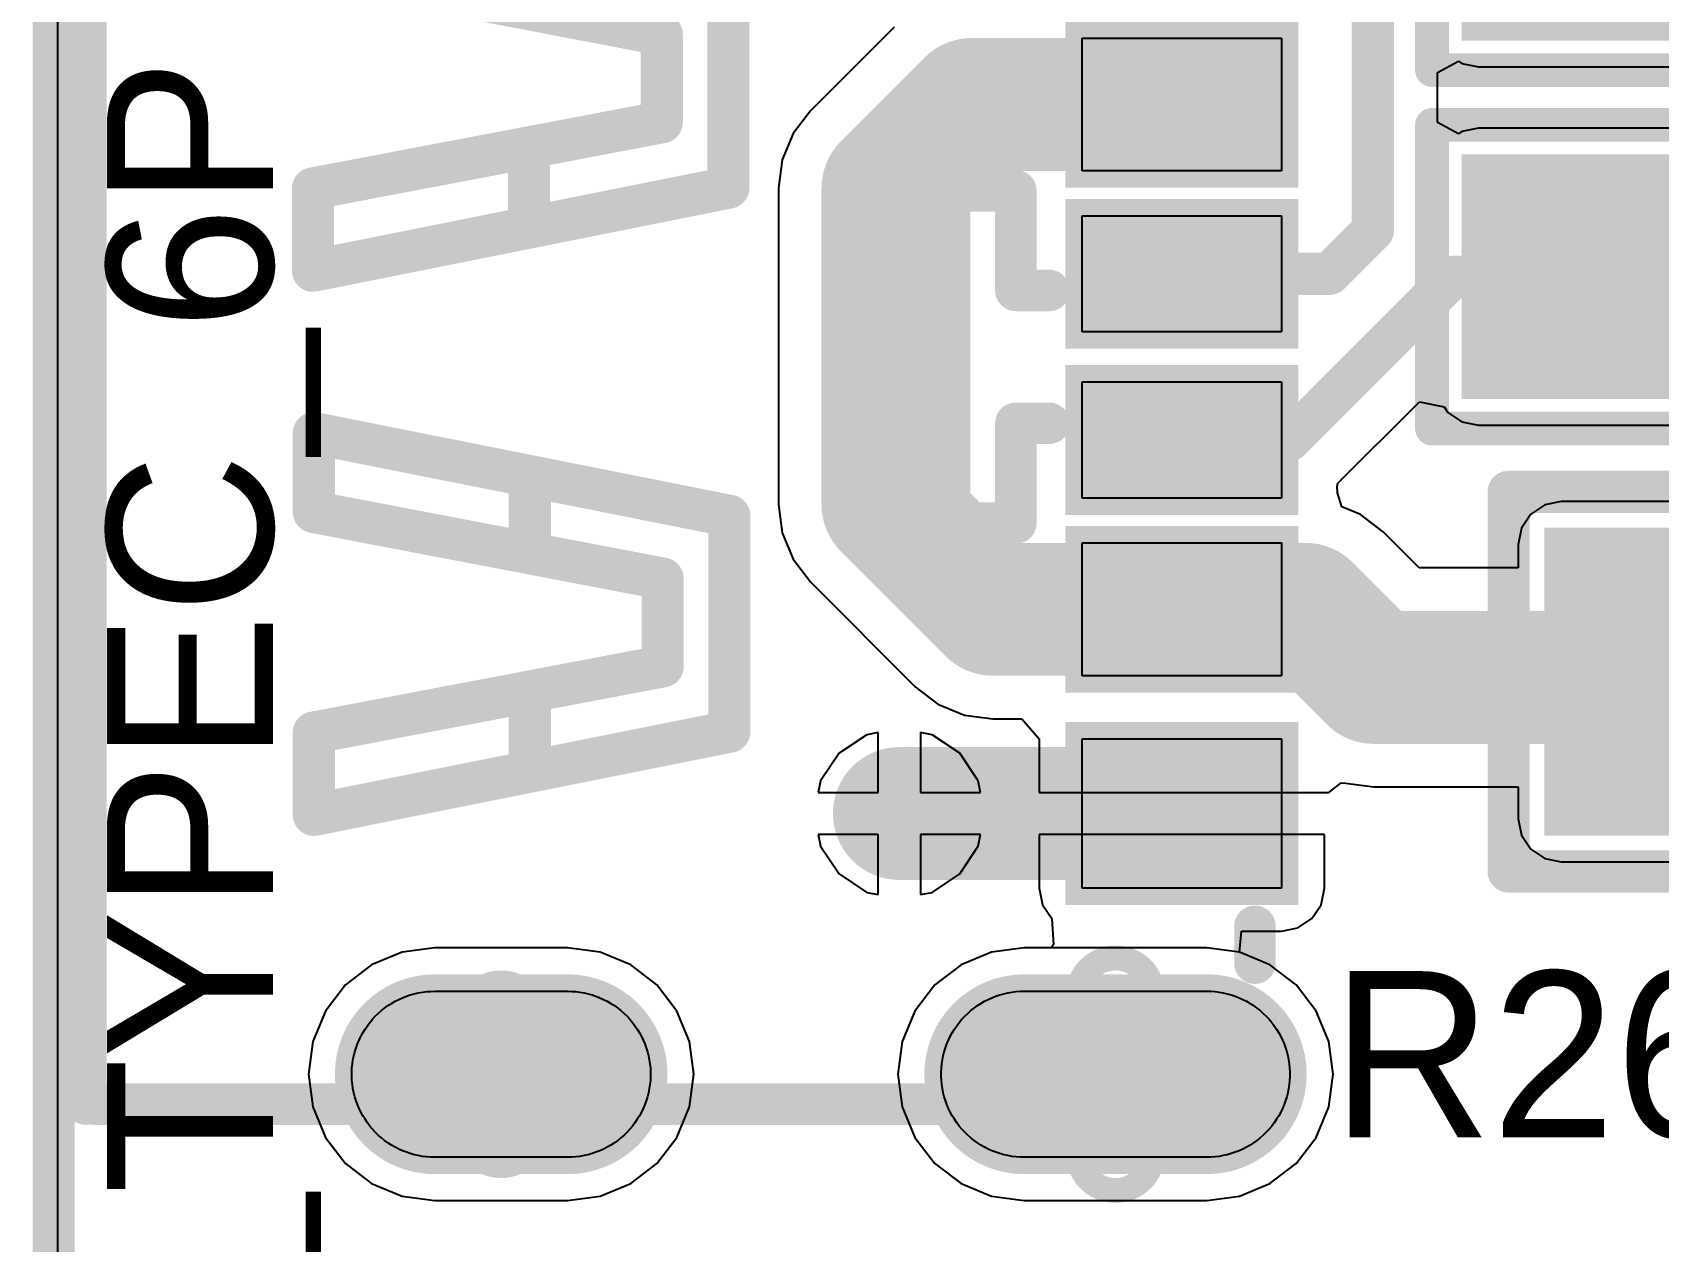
# Model space of a CAD drawing. Header units: millimetres. Extents: x 0.99 to 9.85, y 0.8 to 4.18.
# Drawn here: x 0.995 to 1.3805, y 1.1843 to 1.4709 of the extents above; entities that cross this region are included whole.
import ezdxf

# ---------------------------------------------------------------- set-up
doc = ezdxf.new("R2010")
doc.units = ezdxf.units.MM
doc.header["$MEASUREMENT"] = 0
for name, color, linetype in [('BottomLayer', 5, 'Continuous'), ('BottomSolder', 6, 'Continuous'), ('Mechanical1', 6, 'Continuous'), ('Mechanical15', 56, 'Continuous'), ('MultiLayer', 9, 'Continuous'), ('PadHoleLayer', 156, 'Continuous'), ('TopLayer', 1, 'Continuous'), ('TopOverlay', 2, 'Continuous'), ('TopPaste', 8, 'Continuous'), ('TopSolder', 216, 'Continuous'), ('ViaHoleLayer', 16, 'Continuous')]:
    doc.layers.add(name, color=color, linetype=linetype)

# ---------------------------------------------------------------- blocks, each defined once
blk = doc.blocks.new('FU_1206_27')
at = {"layer": 'Mechanical15', "const_width": 0.003}
for points in [[(0, -0.01), (0, 0.01)], [(-0.01, 0), (0.01, 0)]]:
    blk.add_lwpolyline(points, dxfattribs=at)
at = {"layer": 'Mechanical15', "const_width": 0.0015}
for points in [[(-0.00075, 0.01, 1), (0.00075, 0.01, 1)], [(-0.01075, 0, 1), (-0.00925, 0, 1)], [(0.00925, 0, 1), (0.01075, 0, 1)], [(-0.00075, -0.01, 1), (0.00075, -0.01, 1)]]:
    blk.add_lwpolyline(points, format="xyb", close=True, dxfattribs=at)
at = {"layer": 'TopLayer'}
for points in [[(-0.0425, 0.0325), (-0.0925, 0.0325), (-0.0425, -0.0325), (-0.0925, -0.0325)], [(0.0925, 0.0325), (0.0425, 0.0325), (0.0925, -0.0325), (0.0425, -0.0325)]]:
    blk.add_solid(points, dxfattribs=at)
at = {"layer": 'TopOverlay', "const_width": 0.01}
for points in [[(-0.105, -0.045), (-0.105, 0.045)], [(-0.105, 0.045), (-0.065, 0.045)], [(-0.09, 0.045), (0, 0.045)], [(0.065, 0.045), (0.105, 0.045)], [(0.105, -0.045), (0.105, 0.045)], [(-0.105, -0.045), (-0.065, -0.045)], [(0, -0.045), (0.09, -0.045)], [(0.065, -0.045), (0.105, -0.045)]]:
    blk.add_lwpolyline(points, dxfattribs=at)
at = {"layer": 'TopOverlay', "const_width": 0.005}
for points in [[(-0.1075, 0.045, 1), (-0.1025, 0.045, 1)], [(-0.1075, 0.045, 1), (-0.1025, 0.045, 1)], [(-0.0925, 0.045, 1), (-0.0875, 0.045, 1)], [(-0.0675, 0.045, 1), (-0.0625, 0.045, 1)], [(-0.0025, 0.045, 1), (0.0025, 0.045, 1)], [(0.0625, 0.045, 1), (0.0675, 0.045, 1)], [(0.1025, 0.045, 1), (0.1075, 0.045, 1)], [(0.1025, 0.045, 1), (0.1075, 0.045, 1)], [(0.02498, 0.00362, 1), (0.02998, 0.00362, 1)], [(-0.0025, 0, 1), (0.0025, 0, 1)], [(-0.0025, 0, 1), (0.0025, 0, 1)], [(-0.02998, -0.00362, 1), (-0.02498, -0.00362, 1)], [(-0.1075, -0.045, 1), (-0.1025, -0.045, 1)], [(-0.1075, -0.045, 1), (-0.1025, -0.045, 1)], [(-0.0675, -0.045, 1), (-0.0625, -0.045, 1)], [(-0.0025, -0.045, 1), (0.0025, -0.045, 1)], [(0.0625, -0.045, 1), (0.0675, -0.045, 1)], [(0.0875, -0.045, 1), (0.0925, -0.045, 1)], [(0.1025, -0.045, 1), (0.1075, -0.045, 1)], [(0.1025, -0.045, 1), (0.1075, -0.045, 1)]]:
    blk.add_lwpolyline(points, format="xyb", close=True, dxfattribs=at)
at = {"layer": 'TopOverlay', "const_width": 0.01}
for points in [[(-0.02748, -0.00362, -0.668179), (0, 0)], [(0.02748, 0.00362, -0.668179), (0, 0)]]:
    blk.add_lwpolyline(points, format="xyb", dxfattribs=at)
at = {"layer": 'TopPaste'}
for points in [[(-0.0425, 0.0325), (-0.0925, 0.0325), (-0.0425, -0.0325), (-0.0925, -0.0325)], [(0.0925, 0.0325), (0.0425, 0.0325), (0.0925, -0.0325), (0.0425, -0.0325)]]:
    blk.add_solid(points, dxfattribs=at)
at = {"layer": 'TopSolder'}
for points in [[(-0.0385, 0.0365), (-0.0965, 0.0365), (-0.0385, -0.0365), (-0.0965, -0.0365)], [(0.0965, 0.0365), (0.0385, 0.0365), (0.0965, -0.0365), (0.0385, -0.0365)]]:
    blk.add_solid(points, dxfattribs=at)
blk = doc.blocks.new('R_0805_M_45')
at = {"layer": 'Mechanical15', "const_width": 0.00197}
for points in [[(0, -0.01969), (0, 0.01969)], [(-0.01969, 0), (0.01969, 0)]]:
    blk.add_lwpolyline(points, dxfattribs=at)
at = {"layer": 'Mechanical15'}
for points, const_width in [([(-0.00049, 0.01969, 1), (0.00049, 0.01969, 1)], 0.000984), ([(0.01378, 0, 1), (-0.01378, 0, 1)], 0.00197), ([(-0.02018, 0, 1), (-0.01919, 0, 1)], 0.000984), ([(-0.01427, 0, 1), (-0.01329, 0, 1)], 0.000984), ([(0.01329, 0, 1), (0.01427, 0, 1)], 0.000984), ([(0.01919, 0, 1), (0.02018, 0, 1)], 0.000984), ([(-0.00049, -0.01969, 1), (0.00049, -0.01969, 1)], 0.000984)]:
    blk.add_lwpolyline(points, format="xyb", close=True, dxfattribs=dict(at, const_width=const_width))
at = {"layer": 'TopLayer'}
for points in [[(-0.02, -0.025), (-0.02, 0.025), (-0.07, -0.025), (-0.07, 0.025)], [(0.07, -0.025), (0.07, 0.025), (0.02, -0.025), (0.02, 0.025)]]:
    blk.add_solid(points, dxfattribs=at)
at = {"layer": 'TopOverlay', "const_width": 0.008}
for points in [[(-0.081, -0.036), (-0.081, 0.036)], [(-0.081, 0.036), (0.081, 0.036)], [(0.081, -0.036), (0.081, 0.036)], [(-0.081, -0.036), (0.081, -0.036)]]:
    blk.add_lwpolyline(points, dxfattribs=at)
at = {"layer": 'TopOverlay', "const_width": 0.004}
for points in [[(-0.083, 0.036, 1), (-0.079, 0.036, 1)], [(-0.083, 0.036, 1), (-0.079, 0.036, 1)], [(0.079, 0.036, 1), (0.083, 0.036, 1)], [(0.079, 0.036, 1), (0.083, 0.036, 1)], [(-0.083, -0.036, 1), (-0.079, -0.036, 1)], [(-0.083, -0.036, 1), (-0.079, -0.036, 1)], [(0.079, -0.036, 1), (0.083, -0.036, 1)], [(0.079, -0.036, 1), (0.083, -0.036, 1)]]:
    blk.add_lwpolyline(points, format="xyb", close=True, dxfattribs=at)
at = {"layer": 'TopPaste'}
for points in [[(-0.02, -0.025), (-0.02, 0.025), (-0.07, -0.025), (-0.07, 0.025)], [(0.07, -0.025), (0.07, 0.025), (0.02, -0.025), (0.02, 0.025)]]:
    blk.add_solid(points, dxfattribs=at)
at = {"layer": 'TopSolder'}
for points in [[(-0.016, -0.029), (-0.016, 0.029), (-0.074, -0.029), (-0.074, 0.029)], [(0.074, -0.029), (0.074, 0.029), (0.016, -0.029), (0.016, 0.029)]]:
    blk.add_solid(points, dxfattribs=at)
blk = doc.blocks.new('R_0805_M_46')
at = {"layer": 'Mechanical15', "const_width": 0.00197}
for points in [[(0, 0.01969), (0, -0.01969)], [(0.01969, 0), (-0.01969, 0)]]:
    blk.add_lwpolyline(points, dxfattribs=at)
at = {"layer": 'Mechanical15'}
for points, const_width in [([(-0.00049, 0.01969, 1), (0.00049, 0.01969, 1)], 0.000984), ([(0.01378, 0, 1), (-0.01378, 0, 1)], 0.00197), ([(-0.02018, 0, 1), (-0.01919, 0, 1)], 0.000984), ([(-0.01427, 0, 1), (-0.01329, 0, 1)], 0.000984), ([(0.01329, 0, 1), (0.01427, 0, 1)], 0.000984), ([(0.01919, 0, 1), (0.02018, 0, 1)], 0.000984), ([(-0.00049, -0.01969, 1), (0.00049, -0.01969, 1)], 0.000984)]:
    blk.add_lwpolyline(points, format="xyb", close=True, dxfattribs=dict(at, const_width=const_width))
at = {"layer": 'TopLayer'}
for points in [[(-0.02, -0.025), (-0.02, 0.025), (-0.07, -0.025), (-0.07, 0.025)], [(0.07, -0.025), (0.07, 0.025), (0.02, -0.025), (0.02, 0.025)]]:
    blk.add_solid(points, dxfattribs=at)
at = {"layer": 'TopOverlay', "const_width": 0.008}
for points in [[(-0.081, 0.036), (-0.081, -0.036)], [(0.081, 0.036), (-0.081, 0.036)], [(0.081, 0.036), (0.081, -0.036)], [(0.081, -0.036), (-0.081, -0.036)]]:
    blk.add_lwpolyline(points, dxfattribs=at)
at = {"layer": 'TopOverlay', "const_width": 0.004}
for points in [[(-0.083, 0.036, 1), (-0.079, 0.036, 1)], [(-0.083, 0.036, 1), (-0.079, 0.036, 1)], [(0.079, 0.036, 1), (0.083, 0.036, 1)], [(0.079, 0.036, 1), (0.083, 0.036, 1)], [(-0.083, -0.036, 1), (-0.079, -0.036, 1)], [(-0.083, -0.036, 1), (-0.079, -0.036, 1)], [(0.079, -0.036, 1), (0.083, -0.036, 1)], [(0.079, -0.036, 1), (0.083, -0.036, 1)]]:
    blk.add_lwpolyline(points, format="xyb", close=True, dxfattribs=at)
at = {"layer": 'TopPaste'}
for points in [[(-0.02, -0.025), (-0.02, 0.025), (-0.07, -0.025), (-0.07, 0.025)], [(0.07, -0.025), (0.07, 0.025), (0.02, -0.025), (0.02, 0.025)]]:
    blk.add_solid(points, dxfattribs=at)
at = {"layer": 'TopSolder'}
for points in [[(-0.016, -0.029), (-0.016, 0.029), (-0.074, -0.029), (-0.074, 0.029)], [(0.074, -0.029), (0.074, 0.029), (0.016, -0.029), (0.016, 0.029)]]:
    blk.add_solid(points, dxfattribs=at)
blk = doc.blocks.new('TYPE_C_SMD_TYPE_C_31_M_16_94')
at = {"layer": 'BottomLayer', "const_width": 0.03937}
for points in [[(0.17008, 0.08661), (0.17008, 0.04331)], [(0.17008, -0.06496), (0.17008, -0.09646)]]:
    blk.add_lwpolyline(points, dxfattribs=at)
at = {"layer": 'BottomLayer', "const_width": 0.01969}
for points in [[(0.16023, 0.08661, 1), (0.17992, 0.08661, 1)], [(0.16023, 0.04331, 1), (0.17992, 0.04331, 1)], [(0.16023, -0.06496, 1), (0.17992, -0.06496, 1)], [(0.16023, -0.09646, 1), (0.17992, -0.09646, 1)]]:
    blk.add_lwpolyline(points, format="xyb", close=True, dxfattribs=at)
at = {"layer": 'BottomSolder', "const_width": 0.04737}
for points in [[(0.17008, 0.08661), (0.17008, 0.04331)], [(0.17008, -0.06496), (0.17008, -0.09646)]]:
    blk.add_lwpolyline(points, dxfattribs=at)
at = {"layer": 'BottomSolder', "const_width": 0.02369}
for points in [[(0.15823, 0.08661, 1), (0.18192, 0.08661, 1)], [(0.15823, 0.04331, 1), (0.18192, 0.04331, 1)], [(0.15823, -0.06496, 1), (0.18192, -0.06496, 1)], [(0.15823, -0.09646, 1), (0.18192, -0.09646, 1)]]:
    blk.add_lwpolyline(points, format="xyb", close=True, dxfattribs=at)
at = {"layer": 'MultiLayer', "const_width": 0.03937}
for points in [[(0.17008, 0.08661), (0.17008, 0.04331)], [(0.17008, -0.06496), (0.17008, -0.09646)]]:
    blk.add_lwpolyline(points, dxfattribs=at)
at = {"layer": 'MultiLayer', "const_width": 0.01969}
for points in [[(0.16023, 0.08661, 1), (0.17992, 0.08661, 1)], [(0.16023, 0.04331, 1), (0.17992, 0.04331, 1)], [(0.16023, -0.06496, 1), (0.17992, -0.06496, 1)], [(0.16023, -0.09646, 1), (0.17992, -0.09646, 1)]]:
    blk.add_lwpolyline(points, format="xyb", close=True, dxfattribs=at)
at = {"layer": 'PadHoleLayer', "const_width": 0.0059}
for points in [[(0.15137, 0.07382), (0.18878, 0.07382, -1), (0.18878, 0.0561), (0.15137, 0.0561, -1)], [(0.15728, -0.07185), (0.18287, -0.07185, -1), (0.18287, -0.08957), (0.15728, -0.08957, -1)]]:
    blk.add_lwpolyline(points, format="xyb", close=True, dxfattribs=at)
at = {"layer": 'TopLayer', "const_width": 0.03937}
for points in [[(0.17008, 0.08661), (0.17008, 0.04331)], [(0.17008, -0.06496), (0.17008, -0.09646)]]:
    blk.add_lwpolyline(points, dxfattribs=at)
at = {"layer": 'TopLayer', "const_width": 0.01969}
for points in [[(0.16023, 0.08661, 1), (0.17992, 0.08661, 1)], [(0.16023, 0.04331, 1), (0.17992, 0.04331, 1)], [(0.16023, -0.06496, 1), (0.17992, -0.06496, 1)], [(0.16023, -0.09646, 1), (0.17992, -0.09646, 1)]]:
    blk.add_lwpolyline(points, format="xyb", close=True, dxfattribs=at)
at = {"layer": 'TopLayer'}
for points in [[(-0.07559, 0.05709), (-0.0441, 0.05709), (-0.07559, 0.10433), (-0.0441, 0.10433)], [(-0.03346, 0.05709), (-0.00591, 0.05709), (-0.03346, 0.10433), (-0.00591, 0.10433)], [(0.00591, 0.05709), (0.03346, 0.05709), (0.00591, 0.10433), (0.03346, 0.10433)], [(0.0441, 0.05709), (0.07559, 0.05709), (0.0441, 0.10433), (0.07559, 0.10433)], [(0.09055, 0.05709), (0.12598, 0.05709), (0.09055, 0.10433), (0.12598, 0.10433)]]:
    blk.add_solid(points, dxfattribs=at)
at = {"layer": 'TopOverlay'}
for points, const_width in [([(0.14375, 0.09803), (0.135, 0.09803)], 0.00984), ([(0.17716, -0.17717), (0.17716, 0.09803)], 0.00984), ([(-0.01575, 0.04134), (-0.01575, 0.04921)], 0.00984), ([(0.01575, 0.04134), (0.01575, 0.04921)], 0.00984), ([(-0.01575, 0.04134), (-0.03937, 0.04134)], 0.00984), ([(-0.03937, 0.02559), (-0.03937, 0.04134)], 0.00984), ([(0.03937, 0.04134), (0.01575, 0.04134)], 0.00984), ([(0.03937, 0.02559), (0.03937, 0.04134)], 0.00984), ([(0.03976, 0.02559), (-0.03977, 0.02559)], 0.00984), ([(-0.04013, -0.02683), (-0.09133, -0.02683)], 0.01), ([(-0.02043, -0.12532), (-0.04013, -0.02683)], 0.01), ([(0.01808, -0.12512), (0.03768, -0.02662)], 0.01), ([(0.08887, -0.02662), (0.03768, -0.02662)], 0.01), ([(0.10858, -0.12512), (0.08887, -0.02662)], 0.01), ([(-0.09223, -0.12532), (-0.07643, -0.04263)], 0.01), ([(-0.05563, -0.04263), (-0.07643, -0.04263)], 0.01), ([(-0.03993, -0.12532), (-0.05563, -0.04263)], 0.01), ([(0.03678, -0.12512), (0.05257, -0.04242)], 0.01), ([(0.07337, -0.04242), (0.05257, -0.04242)], 0.01), ([(0.08908, -0.12512), (0.07337, -0.04242)], 0.01), ([(-0.03223, -0.07411), (-0.04798, -0.07411)], 0.01), ([(0.04557, -0.07393), (0.02987, -0.07393)], 0.01), ([(0.09678, -0.07391), (0.08103, -0.07391)], 0.01), ([(-0.02043, -0.12532), (-0.03993, -0.12532)], 0.01), ([(0.03678, -0.12512), (0.01808, -0.12512)], 0.01), ([(0.10858, -0.12512), (0.08908, -0.12512)], 0.01), ([(0.17716, -0.17914), (-0.17716, -0.17914)], 0.00984)]:
    blk.add_lwpolyline(points, dxfattribs=dict(at, const_width=const_width))
for points, const_width in [([(0.13254, 0.09803, 1), (0.13747, 0.09803, 1)], 0.00492), ([(0.14129, 0.09803, 1), (0.14621, 0.09803, 1)], 0.00492), ([(0.1747, 0.09803, 1), (0.17962, 0.09803, 1)], 0.00492), ([(-0.01821, 0.04921, 1), (-0.01329, 0.04921, 1)], 0.00492), ([(0.01329, 0.04921, 1), (0.01821, 0.04921, 1)], 0.00492), ([(-0.04183, 0.04134, 1), (-0.03691, 0.04134, 1)], 0.00492), ([(-0.04183, 0.04134, 1), (-0.03691, 0.04134, 1)], 0.00492), ([(-0.01821, 0.04134, 1), (-0.01329, 0.04134, 1)], 0.00492), ([(-0.01821, 0.04134, 1), (-0.01329, 0.04134, 1)], 0.00492), ([(0.01329, 0.04134, 1), (0.01821, 0.04134, 1)], 0.00492), ([(0.01329, 0.04134, 1), (0.01821, 0.04134, 1)], 0.00492), ([(0.03691, 0.04134, 1), (0.04183, 0.04134, 1)], 0.00492), ([(0.03691, 0.04134, 1), (0.04183, 0.04134, 1)], 0.00492), ([(-0.04223, 0.02559, 1), (-0.0373, 0.02559, 1)], 0.00492), ([(-0.04183, 0.02559, 1), (-0.03691, 0.02559, 1)], 0.00492), ([(0.03691, 0.02559, 1), (0.04183, 0.02559, 1)], 0.00492), ([(0.0373, 0.02559, 1), (0.04222, 0.02559, 1)], 0.00492), ([(-0.04263, -0.02683, 1), (-0.03763, -0.02683, 1)], 0.005), ([(-0.04263, -0.02683, 1), (-0.03763, -0.02683, 1)], 0.005), ([(0.03517, -0.02662, 1), (0.04018, -0.02662, 1)], 0.005), ([(0.03517, -0.02662, 1), (0.04018, -0.02662, 1)], 0.005), ([(0.08637, -0.02662, 1), (0.09137, -0.02662, 1)], 0.005), ([(0.08637, -0.02662, 1), (0.09137, -0.02662, 1)], 0.005), ([(-0.07893, -0.04263, 1), (-0.07393, -0.04263, 1)], 0.005), ([(-0.07893, -0.04263, 1), (-0.07393, -0.04263, 1)], 0.005), ([(-0.05813, -0.04263, 1), (-0.05313, -0.04263, 1)], 0.005), ([(-0.05813, -0.04263, 1), (-0.05313, -0.04263, 1)], 0.005), ([(0.05008, -0.04242, 1), (0.05507, -0.04242, 1)], 0.005), ([(0.05008, -0.04242, 1), (0.05507, -0.04242, 1)], 0.005), ([(0.07087, -0.04242, 1), (0.07587, -0.04242, 1)], 0.005), ([(0.07087, -0.04242, 1), (0.07587, -0.04242, 1)], 0.005), ([(-0.05048, -0.07411, 1), (-0.04548, -0.07411, 1)], 0.005), ([(-0.03473, -0.07411, 1), (-0.02973, -0.07411, 1)], 0.005), ([(0.02738, -0.07393, 1), (0.03238, -0.07393, 1)], 0.005), ([(0.04308, -0.07393, 1), (0.04807, -0.07393, 1)], 0.005), ([(0.07853, -0.07391, 1), (0.08353, -0.07391, 1)], 0.005), ([(0.09428, -0.07391, 1), (0.09928, -0.07391, 1)], 0.005), ([(-0.04243, -0.12532, 1), (-0.03743, -0.12532, 1)], 0.005), ([(-0.04243, -0.12532, 1), (-0.03743, -0.12532, 1)], 0.005), ([(-0.02293, -0.12532, 1), (-0.01793, -0.12532, 1)], 0.005), ([(-0.02293, -0.12532, 1), (-0.01793, -0.12532, 1)], 0.005), ([(0.01558, -0.12512, 1), (0.02057, -0.12512, 1)], 0.005), ([(0.01558, -0.12512, 1), (0.02057, -0.12512, 1)], 0.005), ([(0.03427, -0.12512, 1), (0.03927, -0.12512, 1)], 0.005), ([(0.03427, -0.12512, 1), (0.03927, -0.12512, 1)], 0.005), ([(0.08657, -0.12512, 1), (0.09158, -0.12512, 1)], 0.005), ([(0.08657, -0.12512, 1), (0.09158, -0.12512, 1)], 0.005), ([(0.10608, -0.12512, 1), (0.11107, -0.12512, 1)], 0.005), ([(0.10608, -0.12512, 1), (0.11107, -0.12512, 1)], 0.005), ([(0.1747, -0.17717, 1), (0.17962, -0.17717, 1)], 0.00492), ([(0.1747, -0.17914, 1), (0.17962, -0.17914, 1)], 0.00492)]:
    blk.add_lwpolyline(points, format="xyb", close=True, dxfattribs=dict(at, const_width=const_width))
at = {"layer": 'TopPaste'}
for p, q in [((-0.07559, 0.05708), (-0.07559, 0.10433)), ((-0.07559, 0.10433), (-0.04409, 0.10433)), ((-0.04409, 0.10433), (-0.04409, 0.05708)), ((-0.03346, 0.05709), (-0.03346, 0.10433)), ((-0.03346, 0.10433), (-0.00591, 0.10433)), ((-0.00591, 0.10433), (-0.00591, 0.05709)), ((0.00591, 0.05709), (0.00591, 0.10433)), ((0.00591, 0.10433), (0.03347, 0.10433)), ((0.03347, 0.10433), (0.03347, 0.05709)), ((0.04409, 0.05709), (0.04409, 0.10433)), ((0.04409, 0.10433), (0.07559, 0.10433)), ((0.07559, 0.10433), (0.07559, 0.05709)), ((0.09055, 0.05709), (0.09055, 0.10433)), ((0.09055, 0.10433), (0.12599, 0.10433)), ((0.12599, 0.10433), (0.12599, 0.05709)), ((0.16023, 0.10366), (0.16109, 0.10413)), ((0.16109, 0.10413), (0.16198, 0.10456)), ((0.16198, 0.10456), (0.16288, 0.10494)), ((0.16288, 0.10494), (0.16381, 0.10527)), ((0.16381, 0.10527), (0.16474, 0.10556)), ((0.16474, 0.10556), (0.1657, 0.1058)), ((0.1657, 0.1058), (0.16666, 0.106)), ((0.16666, 0.106), (0.16763, 0.10615)), ((0.16763, 0.10615), (0.1686, 0.10624)), ((0.1686, 0.10624), (0.16958, 0.10629)), ((0.16958, 0.10629), (0.17057, 0.10629)), ((0.17057, 0.10629), (0.17155, 0.10624)), ((0.17155, 0.10624), (0.17252, 0.10615)), ((0.17252, 0.10615), (0.17349, 0.106)), ((0.17349, 0.106), (0.17445, 0.1058)), ((0.17445, 0.1058), (0.17541, 0.10556)), ((0.17541, 0.10556), (0.17634, 0.10527)), ((0.17634, 0.10527), (0.17727, 0.10494)), ((0.17727, 0.10494), (0.17817, 0.10456)), ((0.17817, 0.10456), (0.17906, 0.10413)), ((0.17906, 0.10413), (0.17992, 0.10366)), ((0.15565, 0.1), (0.15633, 0.10071)), ((0.15633, 0.10071), (0.15705, 0.10137)), ((0.15705, 0.10137), (0.1578, 0.102)), ((0.1578, 0.102), (0.15858, 0.1026)), ((0.15858, 0.1026), (0.1594, 0.10315)), ((0.1594, 0.10315), (0.16023, 0.10366)), ((0.17992, 0.10366), (0.18075, 0.10315)), ((0.18075, 0.10315), (0.18157, 0.1026)), ((0.18157, 0.1026), (0.18235, 0.102)), ((0.18235, 0.102), (0.1831, 0.10137)), ((0.1831, 0.10137), (0.18382, 0.10071)), ((0.18382, 0.10071), (0.18451, 0.1)), ((0.15279, 0.09603), (0.15328, 0.09688)), ((0.15328, 0.09688), (0.15381, 0.0977)), ((0.15381, 0.0977), (0.15438, 0.0985)), ((0.15438, 0.0985), (0.15499, 0.09927)), ((0.15499, 0.09927), (0.15565, 0.1)), ((0.18451, 0.1), (0.18515, 0.09927)), ((0.18515, 0.09927), (0.18577, 0.0985)), ((0.18577, 0.0985), (0.18634, 0.0977)), ((0.18634, 0.0977), (0.18687, 0.09688)), ((0.18687, 0.09688), (0.18736, 0.09603)), ((0.15127, 0.09242), (0.15158, 0.09335)), ((0.15158, 0.09335), (0.15194, 0.09426)), ((0.15194, 0.09426), (0.15234, 0.09516)), ((0.15234, 0.09516), (0.15279, 0.09603)), ((0.18736, 0.09603), (0.18781, 0.09516)), ((0.18781, 0.09516), (0.18821, 0.09426)), ((0.18821, 0.09426), (0.18857, 0.09335)), ((0.18857, 0.09335), (0.18888, 0.09242)), ((0.15049, 0.08857), (0.15061, 0.08955)), ((0.15061, 0.08955), (0.15078, 0.09051)), ((0.15078, 0.09051), (0.151, 0.09147)), ((0.151, 0.09147), (0.15127, 0.09242)), ((0.18888, 0.09242), (0.18915, 0.09147)), ((0.18915, 0.09147), (0.18937, 0.09051)), ((0.18937, 0.09051), (0.18954, 0.08955)), ((0.18954, 0.08955), (0.18966, 0.08857)), ((0.15039, 0.08661), (0.15041, 0.0876)), ((0.15039, 0.04331), (0.15039, 0.08661)), ((0.15041, 0.0876), (0.15049, 0.08857)), ((0.18966, 0.08857), (0.18974, 0.0876)), ((0.18974, 0.0876), (0.18976, 0.08661)), ((0.18976, 0.08661), (0.18976, 0.04331)), ((-0.04409, 0.05708), (-0.07559, 0.05708)), ((-0.00591, 0.05709), (-0.03346, 0.05709)), ((0.03347, 0.05709), (0.00591, 0.05709)), ((0.07559, 0.05709), (0.04409, 0.05709)), ((0.12599, 0.05709), (0.09055, 0.05709)), ((0.15041, 0.04233), (0.15039, 0.04331)), ((0.18976, 0.04331), (0.18974, 0.04233)), ((0.15049, 0.04134), (0.15041, 0.04233)), ((0.15061, 0.04037), (0.15049, 0.04134)), ((0.15078, 0.03941), (0.15061, 0.04037)), ((0.151, 0.03845), (0.15078, 0.03941)), ((0.18937, 0.03941), (0.18915, 0.03845)), ((0.18954, 0.04037), (0.18937, 0.03941)), ((0.18966, 0.04134), (0.18954, 0.04037)), ((0.18974, 0.04233), (0.18966, 0.04134)), ((0.15127, 0.0375), (0.151, 0.03845)), ((0.15158, 0.03657), (0.15127, 0.0375)), ((0.15194, 0.03566), (0.15158, 0.03657)), ((0.15234, 0.03476), (0.15194, 0.03566)), ((0.15279, 0.03389), (0.15234, 0.03476)), ((0.18781, 0.03476), (0.18736, 0.03389)), ((0.18821, 0.03566), (0.18781, 0.03476)), ((0.18857, 0.03657), (0.18821, 0.03566)), ((0.18888, 0.0375), (0.18857, 0.03657)), ((0.18915, 0.03845), (0.18888, 0.0375)), ((0.15328, 0.03304), (0.15279, 0.03389)), ((0.15381, 0.03222), (0.15328, 0.03304)), ((0.15438, 0.03142), (0.15381, 0.03222)), ((0.15499, 0.03065), (0.15438, 0.03142)), ((0.18577, 0.03142), (0.18515, 0.03065)), ((0.18634, 0.03222), (0.18577, 0.03142)), ((0.18687, 0.03304), (0.18634, 0.03222)), ((0.18736, 0.03389), (0.18687, 0.03304)), ((0.15565, 0.02992), (0.15499, 0.03065)), ((0.15633, 0.02921), (0.15565, 0.02992)), ((0.15705, 0.02855), (0.15633, 0.02921)), ((0.1578, 0.02792), (0.15705, 0.02855)), ((0.15858, 0.02732), (0.1578, 0.02792)), ((0.1594, 0.02677), (0.15858, 0.02732)), ((0.18157, 0.02732), (0.18075, 0.02677)), ((0.18235, 0.02792), (0.18157, 0.02732)), ((0.1831, 0.02855), (0.18235, 0.02792)), ((0.18382, 0.02921), (0.1831, 0.02855)), ((0.18451, 0.02992), (0.18382, 0.02921)), ((0.18515, 0.03065), (0.18451, 0.02992)), ((0.16023, 0.02626), (0.1594, 0.02677)), ((0.16109, 0.02579), (0.16023, 0.02626)), ((0.16198, 0.02536), (0.16109, 0.02579)), ((0.16288, 0.02498), (0.16198, 0.02536)), ((0.16381, 0.02465), (0.16288, 0.02498)), ((0.16474, 0.02436), (0.16381, 0.02465)), ((0.1657, 0.02412), (0.16474, 0.02436)), ((0.16666, 0.02392), (0.1657, 0.02412)), ((0.16763, 0.02377), (0.16666, 0.02392)), ((0.1686, 0.02368), (0.16763, 0.02377)), ((0.16958, 0.02363), (0.1686, 0.02368)), ((0.17057, 0.02363), (0.16958, 0.02363)), ((0.17155, 0.02368), (0.17057, 0.02363)), ((0.17252, 0.02377), (0.17155, 0.02368)), ((0.17349, 0.02392), (0.17252, 0.02377)), ((0.17445, 0.02412), (0.17349, 0.02392)), ((0.17541, 0.02436), (0.17445, 0.02412)), ((0.17634, 0.02465), (0.17541, 0.02436)), ((0.17727, 0.02498), (0.17634, 0.02465)), ((0.17817, 0.02536), (0.17727, 0.02498)), ((0.17906, 0.02579), (0.17817, 0.02536)), ((0.17992, 0.02626), (0.17906, 0.02579)), ((0.18075, 0.02677), (0.17992, 0.02626)), ((0.16381, -0.0463), (0.16475, -0.04601)), ((0.16475, -0.04601), (0.1657, -0.04577)), ((0.1657, -0.04577), (0.16666, -0.04558)), ((0.16666, -0.04558), (0.16763, -0.04543)), ((0.16763, -0.04543), (0.16861, -0.04533)), ((0.16861, -0.04533), (0.16959, -0.04528)), ((0.16959, -0.04528), (0.17057, -0.04528)), ((0.17057, -0.04528), (0.17155, -0.04533)), ((0.17155, -0.04533), (0.17253, -0.04543)), ((0.17253, -0.04543), (0.17349, -0.04558)), ((0.17349, -0.04558), (0.17446, -0.04577)), ((0.17446, -0.04577), (0.17541, -0.04601)), ((0.17541, -0.04601), (0.17635, -0.0463)), ((0.15705, -0.0502), (0.1578, -0.04957)), ((0.1578, -0.04957), (0.15859, -0.04898)), ((0.15859, -0.04898), (0.1594, -0.04843)), ((0.1594, -0.04843), (0.16023, -0.04791)), ((0.16023, -0.04791), (0.16109, -0.04745)), ((0.16109, -0.04745), (0.16198, -0.04702)), ((0.16198, -0.04702), (0.16289, -0.04664)), ((0.16289, -0.04664), (0.16381, -0.0463)), ((0.17635, -0.0463), (0.17727, -0.04664)), ((0.17727, -0.04664), (0.17817, -0.04702)), ((0.17817, -0.04702), (0.17906, -0.04745)), ((0.17906, -0.04745), (0.17992, -0.04791)), ((0.17992, -0.04791), (0.18076, -0.04843)), ((0.18076, -0.04843), (0.18157, -0.04898)), ((0.18157, -0.04898), (0.18235, -0.04957)), ((0.18235, -0.04957), (0.1831, -0.0502)), ((0.15328, -0.0547), (0.15381, -0.05387)), ((0.15381, -0.05387), (0.15438, -0.05308)), ((0.15438, -0.05308), (0.155, -0.05231)), ((0.155, -0.05231), (0.15565, -0.05157)), ((0.15565, -0.05157), (0.15633, -0.05087)), ((0.15633, -0.05087), (0.15705, -0.0502)), ((0.1831, -0.0502), (0.18382, -0.05087)), ((0.18382, -0.05087), (0.18451, -0.05157)), ((0.18451, -0.05157), (0.18516, -0.05231)), ((0.18516, -0.05231), (0.18577, -0.05308)), ((0.18577, -0.05308), (0.18634, -0.05387)), ((0.18634, -0.05387), (0.18687, -0.0547)), ((0.15158, -0.05823), (0.15194, -0.05732)), ((0.15194, -0.05732), (0.15234, -0.05642)), ((0.15234, -0.05642), (0.15279, -0.05555)), ((0.15279, -0.05555), (0.15328, -0.0547)), ((0.18687, -0.0547), (0.18737, -0.05555)), ((0.18737, -0.05555), (0.18781, -0.05642)), ((0.18781, -0.05642), (0.18821, -0.05732)), ((0.18821, -0.05732), (0.18857, -0.05823)), ((0.15061, -0.06203), (0.15078, -0.06106)), ((0.15078, -0.06106), (0.151, -0.0601)), ((0.151, -0.0601), (0.15127, -0.05916)), ((0.15127, -0.05916), (0.15158, -0.05823)), ((0.18857, -0.05823), (0.18889, -0.05916)), ((0.18889, -0.05916), (0.18915, -0.0601)), ((0.18915, -0.0601), (0.18937, -0.06106)), ((0.18937, -0.06106), (0.18954, -0.06203)), ((0.15039, -0.06496), (0.15042, -0.06398)), ((0.15039, -0.09646), (0.15039, -0.06496)), ((0.15042, -0.06398), (0.15049, -0.063)), ((0.15049, -0.063), (0.15061, -0.06203)), ((0.18954, -0.06203), (0.18966, -0.063)), ((0.18966, -0.063), (0.18974, -0.06398)), ((0.18974, -0.06398), (0.18976, -0.06496)), ((0.18976, -0.06496), (0.18976, -0.09646)), ((0.15042, -0.09744), (0.15039, -0.09646)), ((0.15049, -0.09842), (0.15042, -0.09744)), ((0.15061, -0.09939), (0.15049, -0.09842)), ((0.15078, -0.10036), (0.15061, -0.09939)), ((0.18954, -0.09939), (0.18937, -0.10036)), ((0.18966, -0.09842), (0.18954, -0.09939)), ((0.18974, -0.09744), (0.18966, -0.09842)), ((0.18976, -0.09646), (0.18974, -0.09744)), ((0.151, -0.10132), (0.15078, -0.10036)), ((0.15127, -0.10226), (0.151, -0.10132)), ((0.15158, -0.10319), (0.15127, -0.10226)), ((0.15194, -0.1041), (0.15158, -0.10319)), ((0.18857, -0.10319), (0.18821, -0.1041)), ((0.18889, -0.10226), (0.18857, -0.10319)), ((0.18915, -0.10132), (0.18889, -0.10226)), ((0.18937, -0.10036), (0.18915, -0.10132)), ((0.15234, -0.105), (0.15194, -0.1041)), ((0.15279, -0.10587), (0.15234, -0.105)), ((0.15328, -0.10672), (0.15279, -0.10587)), ((0.15381, -0.10755), (0.15328, -0.10672)), ((0.15438, -0.10834), (0.15381, -0.10755)), ((0.18634, -0.10755), (0.18577, -0.10834)), ((0.18687, -0.10672), (0.18634, -0.10755)), ((0.18737, -0.10587), (0.18687, -0.10672)), ((0.18781, -0.105), (0.18737, -0.10587)), ((0.18821, -0.1041), (0.18781, -0.105)), ((0.155, -0.10911), (0.15438, -0.10834)), ((0.15565, -0.10985), (0.155, -0.10911)), ((0.15633, -0.11055), (0.15565, -0.10985)), ((0.15705, -0.11122), (0.15633, -0.11055)), ((0.1578, -0.11185), (0.15705, -0.11122)), ((0.1831, -0.11122), (0.18235, -0.11185)), ((0.18382, -0.11055), (0.1831, -0.11122)), ((0.18451, -0.10985), (0.18382, -0.11055)), ((0.18516, -0.10911), (0.18451, -0.10985)), ((0.18577, -0.10834), (0.18516, -0.10911)), ((0.15859, -0.11244), (0.1578, -0.11185)), ((0.1594, -0.11299), (0.15859, -0.11244)), ((0.16023, -0.11351), (0.1594, -0.11299)), ((0.16109, -0.11398), (0.16023, -0.11351)), ((0.16198, -0.1144), (0.16109, -0.11398)), ((0.16289, -0.11478), (0.16198, -0.1144)), ((0.16381, -0.11512), (0.16289, -0.11478)), ((0.16475, -0.11541), (0.16381, -0.11512)), ((0.1657, -0.11565), (0.16475, -0.11541)), ((0.16666, -0.11584), (0.1657, -0.11565)), ((0.17446, -0.11565), (0.17349, -0.11584)), ((0.17541, -0.11541), (0.17446, -0.11565)), ((0.17635, -0.11512), (0.17541, -0.11541)), ((0.17727, -0.11478), (0.17635, -0.11512)), ((0.17817, -0.1144), (0.17727, -0.11478)), ((0.17906, -0.11398), (0.17817, -0.1144)), ((0.17992, -0.11351), (0.17906, -0.11398)), ((0.18076, -0.11299), (0.17992, -0.11351)), ((0.18157, -0.11244), (0.18076, -0.11299)), ((0.18235, -0.11185), (0.18157, -0.11244)), ((0.16763, -0.11599), (0.16666, -0.11584)), ((0.16861, -0.11609), (0.16763, -0.11599)), ((0.16959, -0.11614), (0.16861, -0.11609)), ((0.17057, -0.11614), (0.16959, -0.11614)), ((0.17155, -0.11609), (0.17057, -0.11614)), ((0.17253, -0.11599), (0.17155, -0.11609)), ((0.17349, -0.11584), (0.17253, -0.11599))]:
    blk.add_line(p, q, dxfattribs=at)
for points in [[(-0.07559, 0.05709), (-0.0441, 0.05709), (-0.07559, 0.10433), (-0.0441, 0.10433)], [(-0.03346, 0.05709), (-0.00591, 0.05709), (-0.03346, 0.10433), (-0.00591, 0.10433)], [(0.00591, 0.05709), (0.03346, 0.05709), (0.00591, 0.10433), (0.03346, 0.10433)], [(0.0441, 0.05709), (0.07559, 0.05709), (0.0441, 0.10433), (0.07559, 0.10433)], [(0.09055, 0.05709), (0.12598, 0.05709), (0.09055, 0.10433), (0.12598, 0.10433)]]:
    blk.add_solid(points, dxfattribs=at)
at = {"layer": 'TopSolder', "const_width": 0.04737}
for points in [[(0.17008, 0.08661), (0.17008, 0.04331)], [(0.17008, -0.06496), (0.17008, -0.09646)]]:
    blk.add_lwpolyline(points, dxfattribs=at)
at = {"layer": 'TopSolder', "const_width": 0.02369}
for points in [[(0.15823, 0.08661, 1), (0.18192, 0.08661, 1)], [(0.15823, 0.04331, 1), (0.18192, 0.04331, 1)], [(0.15823, -0.06496, 1), (0.18192, -0.06496, 1)], [(0.15823, -0.09646, 1), (0.18192, -0.09646, 1)]]:
    blk.add_lwpolyline(points, format="xyb", close=True, dxfattribs=at)
at = {"layer": 'TopSolder'}
for points in [[(-0.07959, 0.05309), (-0.0401, 0.05309), (-0.07959, 0.10833), (-0.0401, 0.10833)], [(-0.03746, 0.05309), (-0.00191, 0.05309), (-0.03746, 0.10833), (-0.00191, 0.10833)], [(0.00191, 0.05309), (0.03746, 0.05309), (0.00191, 0.10833), (0.03746, 0.10833)], [(0.0401, 0.05309), (0.07959, 0.05309), (0.0401, 0.10833), (0.07959, 0.10833)], [(0.08655, 0.05309), (0.12998, 0.05309), (0.08655, 0.10833), (0.12998, 0.10833)]]:
    blk.add_solid(points, dxfattribs=at)

msp = doc.modelspace()

# ---------------------------------------------------------------- linework, layer by layer
at = {"layer": 'BottomLayer'}
for p, q in [((1.001, 0.80339), (1.001, 1.61163)), ((1.19279, 1.30443), (1.18623, 1.30004)), ((1.19554, 1.30497), (1.19279, 1.30443)), ((1.19554, 1.29073), (1.19554, 1.30497)), ((1.20828, 1.30443), (1.20554, 1.30497)), ((1.20554, 1.30497), (1.20554, 1.29073)), ((1.21484, 1.30004), (1.20828, 1.30443)), ((1.18623, 1.30004), (1.18184, 1.29348)), ((1.21923, 1.29348), (1.21484, 1.30004)), ((1.18184, 1.29348), (1.1813, 1.29073)), ((1.21977, 1.29073), (1.21923, 1.29348)), ((1.1813, 1.29073), (1.19554, 1.29073)), ((1.20554, 1.29073), (1.21977, 1.29073)), ((1.19554, 1.28073), (1.1813, 1.28073)), ((1.1813, 1.28073), (1.18184, 1.27799)), ((1.19554, 1.2665), (1.19554, 1.28073)), ((1.21977, 1.28073), (1.20554, 1.28073)), ((1.20554, 1.28073), (1.20554, 1.2665)), ((1.21923, 1.27799), (1.21977, 1.28073)), ((1.18184, 1.27799), (1.18623, 1.27143)), ((1.21484, 1.27143), (1.21923, 1.27799)), ((1.18623, 1.27143), (1.19279, 1.26704)), ((1.20828, 1.26704), (1.21484, 1.27143)), ((1.19279, 1.26704), (1.19554, 1.2665)), ((1.20554, 1.2665), (1.20828, 1.26704)), ((1.09037, 1.25386), (1.08262, 1.25284)), ((1.12186, 1.25386), (1.09037, 1.25386)), ((1.12961, 1.25284), (1.12186, 1.25386)), ((1.23013, 1.25386), (1.22238, 1.25284)), ((1.27344, 1.25386), (1.23013, 1.25386)), ((1.28119, 1.25284), (1.27344, 1.25386)), ((1.0754, 1.24985), (1.0692, 1.24509)), ((1.08262, 1.25284), (1.0754, 1.24985)), ((1.13683, 1.24985), (1.12961, 1.25284)), ((1.14304, 1.24509), (1.13683, 1.24985)), ((1.21516, 1.24985), (1.20896, 1.24509)), ((1.22238, 1.25284), (1.21516, 1.24985)), ((1.28841, 1.24985), (1.28119, 1.25284)), ((1.29461, 1.24509), (1.28841, 1.24985)), ((1.0692, 1.24509), (1.06444, 1.23889)), ((1.14779, 1.23889), (1.14304, 1.24509)), ((1.20896, 1.24509), (1.2042, 1.23889)), ((1.29937, 1.23889), (1.29461, 1.24509)), ((1.06444, 1.23889), (1.06145, 1.23167)), ((1.15078, 1.23167), (1.14779, 1.23889)), ((1.2042, 1.23889), (1.20121, 1.23167)), ((1.30236, 1.23167), (1.29937, 1.23889)), ((1.06145, 1.23167), (1.06043, 1.22392)), ((1.15181, 1.22392), (1.15078, 1.23167)), ((1.20121, 1.23167), (1.20019, 1.22392)), ((1.30338, 1.22392), (1.30236, 1.23167)), ((1.06043, 1.22392), (1.06145, 1.21617)), ((1.15078, 1.21617), (1.15181, 1.22392)), ((1.20019, 1.22392), (1.20121, 1.21617)), ((1.30236, 1.21617), (1.30338, 1.22392)), ((1.06145, 1.21617), (1.06444, 1.20895)), ((1.14779, 1.20895), (1.15078, 1.21617)), ((1.20121, 1.21617), (1.2042, 1.20895)), ((1.29937, 1.20895), (1.30236, 1.21617)), ((1.06444, 1.20895), (1.0692, 1.20275)), ((1.14304, 1.20275), (1.14779, 1.20895)), ((1.2042, 1.20895), (1.20896, 1.20275)), ((1.29461, 1.20275), (1.29937, 1.20895)), ((1.0692, 1.20275), (1.0754, 1.19799)), ((1.13683, 1.19799), (1.14304, 1.20275)), ((1.20896, 1.20275), (1.21516, 1.19799)), ((1.28841, 1.19799), (1.29461, 1.20275)), ((1.0754, 1.19799), (1.08262, 1.195)), ((1.12961, 1.195), (1.13683, 1.19799)), ((1.21516, 1.19799), (1.22238, 1.195)), ((1.28119, 1.195), (1.28841, 1.19799)), ((1.08262, 1.195), (1.09037, 1.19398)), ((1.09037, 1.19398), (1.12186, 1.19398)), ((1.12186, 1.19398), (1.12961, 1.195)), ((1.22238, 1.195), (1.23013, 1.19398)), ((1.23013, 1.19398), (1.27344, 1.19398)), ((1.27344, 1.19398), (1.28119, 1.195))]:
    msp.add_line(p, q, dxfattribs=at)
at = {"layer": 'BottomLayer', "const_width": 0.00984}
msp.add_lwpolyline([(1.19561, 1.28574, 1), (1.20546, 1.28574, 1)], format="xyb", close=True, dxfattribs=at)
at = {"layer": 'BottomSolder', "const_width": 0.01384}
msp.add_lwpolyline([(1.19361, 1.28574, 1), (1.20746, 1.28574, 1)], format="xyb", close=True, dxfattribs=at)
at = {"layer": 'Mechanical1', "const_width": 0.01}
msp.add_lwpolyline([(1, 0.80339), (1, 3.95276)], dxfattribs=at)
at = {"layer": 'MultiLayer', "const_width": 0.00984}
msp.add_lwpolyline([(1.19561, 1.28574, 1), (1.20546, 1.28574, 1)], format="xyb", close=True, dxfattribs=at)
at = {"layer": 'TopLayer'}
for p, q in [((1.001, 0.80339), (1.001, 1.61163)), ((1.19931, 1.47221), (1.17946, 1.45236)), ((1.32812, 1.46145), (1.33312, 1.46412)), ((1.32812, 1.44955), (1.32812, 1.46145)), ((1.33312, 1.46412), (1.33392, 1.46358)), ((1.33392, 1.46358), (1.33783, 1.4628)), ((1.33783, 1.4628), (1.38783, 1.4628)), ((1.17946, 1.45236), (1.17533, 1.44699)), ((1.17533, 1.44699), (1.17274, 1.44072)), ((1.33312, 1.44688), (1.32812, 1.44955)), ((1.33392, 1.44742), (1.33312, 1.44688)), ((1.33783, 1.4482), (1.33392, 1.44742)), ((1.38783, 1.4482), (1.33783, 1.4482)), ((1.17274, 1.44072), (1.17185, 1.434)), ((1.17185, 1.434), (1.17185, 1.359)), ((1.3045, 1.36405), (1.32384, 1.38338)), ((1.32384, 1.38338), (1.32969, 1.38217)), ((1.32969, 1.38217), (1.33062, 1.38079)), ((1.33062, 1.38079), (1.33392, 1.37858)), ((1.33392, 1.37858), (1.33783, 1.3778)), ((1.33783, 1.3778), (1.38783, 1.3778)), ((1.30435, 1.36327), (1.3045, 1.36405)), ((1.30446, 1.3618), (1.30435, 1.36327)), ((1.30543, 1.35848), (1.30446, 1.3618)), ((1.17185, 1.359), (1.17274, 1.35228)), ((1.30985, 1.35665), (1.30543, 1.35848)), ((1.3536, 1.35892), (1.35029, 1.35671)), ((1.3575, 1.3597), (1.3536, 1.35892)), ((1.4075, 1.3597), (1.3575, 1.3597)), ((1.31523, 1.35252), (1.30985, 1.35665)), ((1.34808, 1.3534), (1.3473, 1.3495)), ((1.35029, 1.35671), (1.34808, 1.3534)), ((1.17274, 1.35228), (1.17533, 1.34601)), ((1.32378, 1.34397), (1.31523, 1.35252)), ((1.3473, 1.3495), (1.3473, 1.34397)), ((1.17533, 1.34601), (1.17946, 1.34064)), ((1.3473, 1.34397), (1.32378, 1.34397)), ((1.17946, 1.34064), (1.20431, 1.31579)), ((1.20431, 1.31579), (1.20968, 1.31166)), ((1.20968, 1.31166), (1.21595, 1.30907)), ((1.21595, 1.30907), (1.22267, 1.30818)), ((1.22267, 1.30818), (1.22956, 1.30818)), ((1.22956, 1.30818), (1.23372, 1.30345)), ((1.19279, 1.30443), (1.18623, 1.30004)), ((1.19554, 1.30497), (1.19279, 1.30443)), ((1.19554, 1.29073), (1.19554, 1.30497)), ((1.20828, 1.30443), (1.20554, 1.30497)), ((1.20554, 1.30497), (1.20554, 1.29073)), ((1.21484, 1.30004), (1.20828, 1.30443)), ((1.23372, 1.30345), (1.23372, 1.29073)), ((1.18623, 1.30004), (1.18184, 1.29348)), ((1.21923, 1.29348), (1.21484, 1.30004)), ((1.18184, 1.29348), (1.1813, 1.29073)), ((1.21977, 1.29073), (1.21923, 1.29348)), ((1.30237, 1.29073), (1.30529, 1.29304)), ((1.30529, 1.29304), (1.30635, 1.29291)), ((1.30635, 1.29291), (1.31302, 1.29203)), ((1.31302, 1.29203), (1.3473, 1.29203)), ((1.3473, 1.29203), (1.3473, 1.2845)), ((1.1813, 1.29073), (1.19554, 1.29073)), ((1.20554, 1.29073), (1.21977, 1.29073)), ((1.23372, 1.29073), (1.26754, 1.29073)), ((1.26754, 1.29073), (1.30237, 1.29073)), ((1.3473, 1.2845), (1.34808, 1.2806)), ((1.19554, 1.28073), (1.1813, 1.28073)), ((1.1813, 1.28073), (1.18184, 1.27799)), ((1.19554, 1.2665), (1.19554, 1.28073)), ((1.21977, 1.28073), (1.20554, 1.28073)), ((1.20554, 1.28073), (1.20554, 1.2665)), ((1.21923, 1.27799), (1.21977, 1.28073)), ((1.26754, 1.28073), (1.23372, 1.28073)), ((1.23372, 1.28073), (1.23372, 1.26802)), ((1.30135, 1.28073), (1.26754, 1.28073)), ((1.30135, 1.26802), (1.30135, 1.28073)), ((1.34808, 1.2806), (1.35029, 1.27729)), ((1.18184, 1.27799), (1.18623, 1.27143)), ((1.21484, 1.27143), (1.21923, 1.27799)), ((1.35029, 1.27729), (1.3536, 1.27508)), ((1.3536, 1.27508), (1.3575, 1.2743)), ((1.3575, 1.2743), (1.4075, 1.2743)), ((1.18623, 1.27143), (1.19279, 1.26704)), ((1.20828, 1.26704), (1.21484, 1.27143)), ((1.19279, 1.26704), (1.19554, 1.2665)), ((1.20554, 1.2665), (1.20828, 1.26704)), ((1.23372, 1.26802), (1.23449, 1.26412)), ((1.30058, 1.26412), (1.30135, 1.26802)), ((1.23449, 1.26412), (1.2367, 1.26081)), ((1.2367, 1.26081), (1.23705, 1.25466)), ((1.29506, 1.2586), (1.29837, 1.26081)), ((1.29837, 1.26081), (1.30058, 1.26412)), ((1.28119, 1.25284), (1.28168, 1.25782)), ((1.28168, 1.25782), (1.29116, 1.25782)), ((1.29116, 1.25782), (1.29506, 1.2586)), ((1.09037, 1.25386), (1.08262, 1.25284)), ((1.12186, 1.25386), (1.09037, 1.25386)), ((1.12961, 1.25284), (1.12186, 1.25386)), ((1.23013, 1.25386), (1.22238, 1.25284)), ((1.23651, 1.25386), (1.23013, 1.25386)), ((1.23705, 1.25466), (1.23651, 1.25386)), ((1.0754, 1.24985), (1.0692, 1.24509)), ((1.08262, 1.25284), (1.0754, 1.24985)), ((1.13683, 1.24985), (1.12961, 1.25284)), ((1.14304, 1.24509), (1.13683, 1.24985)), ((1.21516, 1.24985), (1.20896, 1.24509)), ((1.22238, 1.25284), (1.21516, 1.24985)), ((1.28841, 1.24985), (1.28119, 1.25284)), ((1.29461, 1.24509), (1.28841, 1.24985)), ((1.0692, 1.24509), (1.06444, 1.23889)), ((1.14779, 1.23889), (1.14304, 1.24509)), ((1.20896, 1.24509), (1.2042, 1.23889)), ((1.29937, 1.23889), (1.29461, 1.24509)), ((1.06444, 1.23889), (1.06145, 1.23167)), ((1.15078, 1.23167), (1.14779, 1.23889)), ((1.2042, 1.23889), (1.20121, 1.23167)), ((1.30236, 1.23167), (1.29937, 1.23889)), ((1.06145, 1.23167), (1.06043, 1.22392)), ((1.15181, 1.22392), (1.15078, 1.23167)), ((1.20121, 1.23167), (1.20019, 1.22392)), ((1.30338, 1.22392), (1.30236, 1.23167)), ((1.06043, 1.22392), (1.06145, 1.21617)), ((1.15078, 1.21617), (1.15181, 1.22392)), ((1.20019, 1.22392), (1.20121, 1.21617)), ((1.30236, 1.21617), (1.30338, 1.22392)), ((1.06145, 1.21617), (1.06444, 1.20895)), ((1.14779, 1.20895), (1.15078, 1.21617)), ((1.20121, 1.21617), (1.2042, 1.20895)), ((1.29937, 1.20895), (1.30236, 1.21617)), ((1.06444, 1.20895), (1.0692, 1.20275)), ((1.14304, 1.20275), (1.14779, 1.20895)), ((1.2042, 1.20895), (1.20896, 1.20275)), ((1.29461, 1.20275), (1.29937, 1.20895)), ((1.0692, 1.20275), (1.0754, 1.19799)), ((1.13683, 1.19799), (1.14304, 1.20275)), ((1.20896, 1.20275), (1.21516, 1.19799)), ((1.28841, 1.19799), (1.29461, 1.20275)), ((1.0754, 1.19799), (1.08262, 1.195)), ((1.12961, 1.195), (1.13683, 1.19799)), ((1.21516, 1.19799), (1.22238, 1.195)), ((1.28119, 1.195), (1.28841, 1.19799)), ((1.08262, 1.195), (1.09037, 1.19398)), ((1.09037, 1.19398), (1.12186, 1.19398)), ((1.12186, 1.19398), (1.12961, 1.195)), ((1.22238, 1.195), (1.23013, 1.19398)), ((1.23013, 1.19398), (1.27344, 1.19398)), ((1.27344, 1.19398), (1.28119, 1.195))]:
    msp.add_line(p, q, dxfattribs=at)
for points, const_width in [([(1.31282, 1.424), (1.31282, 1.484)], 0.01), ([(1.19782, 1.434), (1.21767, 1.45385)], 0.0315), ([(1.21767, 1.45385), (1.26754, 1.45385)], 0.0315), ([(1.19782, 1.359), (1.19782, 1.434)], 0.0315), ([(1.30251, 1.41369), (1.31282, 1.424)], 0.01), ([(1.26754, 1.41369), (1.30251, 1.41369)], 0.01), ([(1.29314, 1.37431), (1.33183, 1.413)], 0.01), ([(1.33183, 1.413), (1.36282, 1.413)], 0.01), ([(1.26754, 1.37431), (1.29314, 1.37431)], 0.01), ([(1.19782, 1.359), (1.22267, 1.33415)], 0.0315), ([(1.22267, 1.33415), (1.26754, 1.33415)], 0.0315), ([(1.26754, 1.33415), (1.29687, 1.33415)], 0.0315), ([(1.29687, 1.33415), (1.31302, 1.318)], 0.0315), ([(1.31302, 1.318), (1.36233, 1.318)], 0.0315), ([(1.20053, 1.28574), (1.26754, 1.28574)], 0.0315)]:
    msp.add_lwpolyline(points, dxfattribs=dict(at, const_width=const_width))
for points, const_width in [([(1.2098, 1.45385, 1), (1.22554, 1.45385, 1)], 0.01575), ([(1.2098, 1.45385, 1), (1.22554, 1.45385, 1)], 0.01575), ([(1.25966, 1.45385, 1), (1.27541, 1.45385, 1)], 0.01575), ([(1.18995, 1.434, 1), (1.2057, 1.434, 1)], 0.01575), ([(1.18995, 1.434, 1), (1.2057, 1.434, 1)], 0.01575), ([(1.31032, 1.424, 1), (1.31533, 1.424, 1)], 0.005), ([(1.31032, 1.424, 1), (1.31533, 1.424, 1)], 0.005), ([(1.26503, 1.41369, 1), (1.27004, 1.41369, 1)], 0.005), ([(1.30001, 1.41369, 1), (1.30501, 1.41369, 1)], 0.005), ([(1.30001, 1.41369, 1), (1.30501, 1.41369, 1)], 0.005), ([(1.32933, 1.413, 1), (1.33432, 1.413, 1)], 0.005), ([(1.32933, 1.413, 1), (1.33432, 1.413, 1)], 0.005), ([(1.36033, 1.413, 1), (1.36532, 1.413, 1)], 0.005), ([(1.26503, 1.37431, 1), (1.27004, 1.37431, 1)], 0.005), ([(1.29064, 1.37431, 1), (1.29564, 1.37431, 1)], 0.005), ([(1.29064, 1.37431, 1), (1.29564, 1.37431, 1)], 0.005), ([(1.18995, 1.359, 1), (1.2057, 1.359, 1)], 0.01575), ([(1.18995, 1.359, 1), (1.2057, 1.359, 1)], 0.01575), ([(1.2148, 1.33415, 1), (1.23054, 1.33415, 1)], 0.01575), ([(1.2148, 1.33415, 1), (1.23054, 1.33415, 1)], 0.01575), ([(1.25966, 1.33415, 1), (1.27541, 1.33415, 1)], 0.01575), ([(1.25966, 1.33415, 1), (1.27541, 1.33415, 1)], 0.01575), ([(1.28899, 1.33415, 1), (1.30474, 1.33415, 1)], 0.01575), ([(1.28899, 1.33415, 1), (1.30474, 1.33415, 1)], 0.01575), ([(1.30515, 1.318, 1), (1.3209, 1.318, 1)], 0.01575), ([(1.30515, 1.318, 1), (1.3209, 1.318, 1)], 0.01575), ([(1.35445, 1.318, 1), (1.3702, 1.318, 1)], 0.01575), ([(1.19266, 1.28574, 1), (1.20841, 1.28574, 1)], 0.01575), ([(1.25966, 1.28574, 1), (1.27541, 1.28574, 1)], 0.01575), ([(1.19561, 1.28574, 1), (1.20546, 1.28574, 1)], 0.00984)]:
    msp.add_lwpolyline(points, format="xyb", close=True, dxfattribs=dict(at, const_width=const_width))
at = {"layer": 'TopSolder', "const_width": 0.01384}
msp.add_lwpolyline([(1.19361, 1.28574, 1), (1.20746, 1.28574, 1)], format="xyb", close=True, dxfattribs=at)
at = {"layer": 'ViaHoleLayer', "const_width": 0.00492}
msp.add_lwpolyline([(1.19807, 1.28574, 1), (1.203, 1.28574, 1)], format="xyb", close=True, dxfattribs=at)

# ---------------------------------------------------------------- block references
for name, p, rotation in [('TYPE_C_SMD_TYPE_C_31_M_16_94', (1.18683, 1.394), 270), ('R_0805_M_46', (1.40783, 1.498), 180)]:
    msp.add_blockref(name, p, dxfattribs=dict(rotation=rotation))
for name, p in [('R_0805_M_45', (1.40783, 1.413)), ('FU_1206_27', (1.45, 1.317))]:
    msp.add_blockref(name, p)

# ---------------------------------------------------------------- texts
at = {"layer": 'TopOverlay'}
msp.add_text('USB_TYPEC_6P', height=0.0393701, rotation=90, dxfattribs=at).set_placement((1.052, 1.058))
msp.add_text('R26', height=0.03937, dxfattribs=at).set_placement((1.303, 1.209))

doc.saveas('drawing.dxf')
